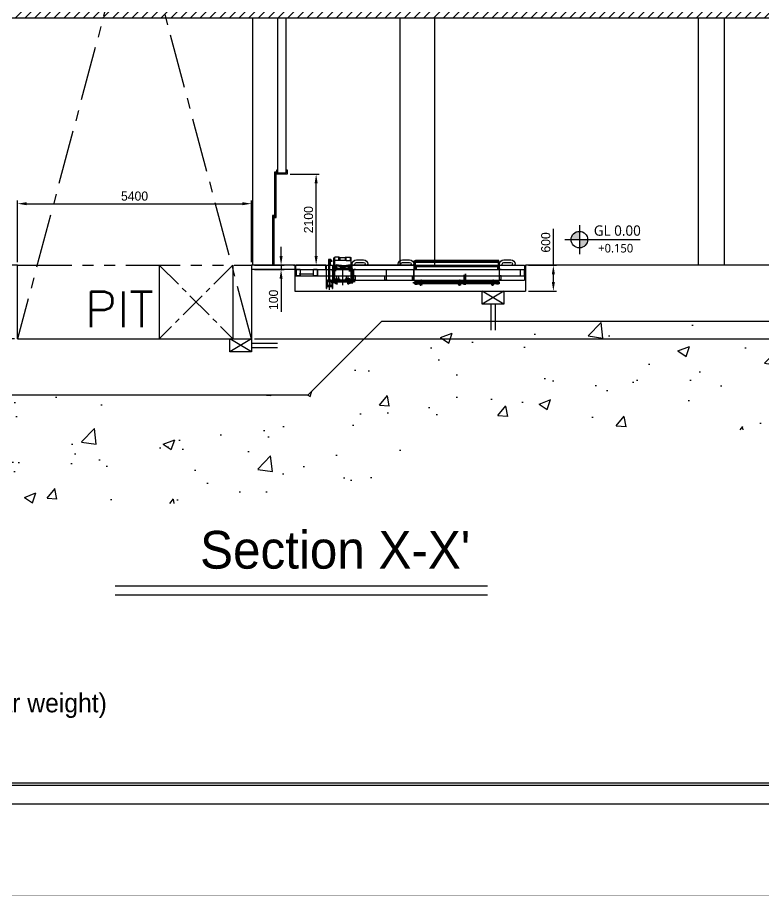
# Model space of a CAD drawing. Header units: millimetres. Extents: x -5 to 1510635, y -6 to 71285.
# Drawn here: x 921769 to 938981, y -4 to 20258 of the extents above; entities that cross this region are included whole.
import ezdxf
from ezdxf.enums import TextEntityAlignment as Align

# ---------------------------------------------------------------- set-up
doc = ezdxf.new("R2010")
doc.units = ezdxf.units.MM
doc.header["$LTSCALE"] = 1000
for name, pattern in [('CENTER', [2, 1.25, -0.25, 0.25, -0.25]), ('HIDDEN', [0.375, 0.25, -0.125]), ('PHANTOM', [2.5, 1.25, -0.25, 0.25, -0.25, 0.25, -0.25])]:
    doc.linetypes.add(name, pattern=pattern)
for name, color, linetype in [('1', 1, 'CENTER'), ('3', 3, 'Continuous'), ('A-SYM', 6, 'Continuous'), ('MP-1', 1, 'CENTER'), ('MP-2', 42, 'Continuous'), ('MP-4', 4, 'HIDDEN'), ('MP-5', 5, 'PHANTOM'), ('MP-7', 7, 'Continuous'), ('MP-8', 8, 'Continuous'), ('TEXT', 3, 'Continuous')]:
    doc.layers.add(name, color=color, linetype=linetype)
doc.styles.add('ROMANS', font='ROMANS.shx')
doc.styles.add('맑은고딕', font='malgun.ttf', dxfattribs={"height": 800})
doc.styles.add('울릉도L', font='')
doc.styles.get('울릉도L').set_extended_font_data('HYwulM')
doc.dimstyles.new('MPS2', dxfattribs={"dimscale": 100, "dimtxt": 3, "dimasz": 3, "dimexe": 1, "dimexo": 1, "dimgap": 1, "dimtad": 1, "dimzin": 12, "dimdsep": 46, "dimtxsty": 'Standard', "dimcen": 1, "dimclrd": 1, "dimclre": 1, "dimclrt": 7, "dimazin": 2, "dimtfac": 1, "dimtmove": 0, "dimatfit": 3, "dimfxl": 1, "dimarcsym": 0})

# ---------------------------------------------------------------- blocks, each defined once
blk = doc.blocks.new('Door 2500-2up_2')
at = {"layer": 'MP-2'}
blk.add_lwpolyline([(-258151, -48910), (-258151, -48980), (-258351, -48980), (-258351, -48910), (-258371, -48910), (-258371, -49010), (-258131, -49010), (-258131, -48910), (-258151, -48910)], dxfattribs=at)
for points in [[(-258081, -50010), (-258121, -50010), (-258121, -48960), (-258081, -48960)], [(-258031, -51110), (-258071, -51110), (-258071, -49960), (-258031, -49960)]]:
    blk.add_lwpolyline(points, close=True, dxfattribs=at)
blk = doc.blocks.new('DA16')
at = {"layer": '1', "color": 2, "linetype": 'Continuous'}
for p, q in [((15, 3), (-15, 3)), ((-15, 3), (-15, 0)), ((-13, 14), (-13, 4)), ((10, 21), (-10, 21)), ((10, 16), (-10, 16)), ((-8, 24), (-7, 25)), ((-8, 24), (-8, 21)), ((7, 25), (-7, 25)), ((8, 24), (7, 25)), ((8, 24), (8, 21)), ((13, 14), (13, 4)), ((15, 3), (15, 0))]:
    blk.add_line(p, q, dxfattribs=at)
at = {"layer": '1', "color": 1, "linetype": 'Continuous'}
for p, q in [((-8, 24), (8, 24)), ((-7, 25), (-7, 21)), ((7, 25), (7, 21))]:
    blk.add_line(p, q, dxfattribs=at)
at = {"layer": '1', "color": 2, "linetype": 'Continuous'}
for centre, radius, start, end in [((-10, 11), 4.53, 44.5548, 135.4452), ((-10, 19), 2, 90, 180), ((10, 11), 4.53, 44.5548, 135.4452), ((10, 19), 2, 0, 90)]:
    blk.add_arc(centre, radius, start, end, dxfattribs=at)
blk = doc.blocks.new('D12')
at = {"layer": '1', "color": 2, "linetype": 'Continuous'}
for p, q in [((12, 2), (-12, 2)), ((-12, 2), (-12, 0)), ((-10, 11), (-10, 4)), ((8, 12), (-8, 12)), ((-6, 15), (-5, 16)), ((-6, 15), (-6, 12)), ((5, 16), (-5, 16)), ((6, 15), (5, 16)), ((6, 15), (6, 12)), ((10, 11), (10, 4)), ((12, 2), (12, 0))]:
    blk.add_line(p, q, dxfattribs=at)
at = {"layer": '1', "color": 1, "linetype": 'Continuous'}
for p, q in [((-6, 15), (6, 15)), ((-5, 16), (-5, 12)), ((-5, 11), (-5, 4)), ((5, 16), (5, 12)), ((5, 11), (5, 4))]:
    blk.add_line(p, q, dxfattribs=at)
at = {"layer": '1', "color": 2, "linetype": 'Continuous'}
for centre, radius, start, end in [((-8, 9), 3.75, 46.7367, 133.2633), ((-8, 6), 3.75, 226.7367, 313.2633), ((0, -2), 14.6, 68.426, 111.574), ((0, 17), 14.6, 248.426, 291.574), ((8, 9), 3.75, 46.7367, 133.2633), ((8, 6), 3.75, 226.7367, 313.2633)]:
    blk.add_arc(centre, radius, start, end, dxfattribs=at)
blk = doc.blocks.new('CD-02-S-5200x2300-070616')
at = {"layer": 'MP-2'}
for p, q in [((-3865, 0), (-3865, 22)), ((-3805, 0), (-3805, 22)), ((-3605, 122), (-3765, 122)), ((-3605, 62), (-3765, 62)), ((-3565, 0), (-3565, 22)), ((-3505, 0), (-3505, 22)), ((-3485, -100), (-3485, 110)), ((-3485, 110), (-3475, 110)), ((-3485, 85), (-1505, 85)), ((-3475, 110), (-1560, 110)), ((-3475, -100), (-3475, 110)), ((-3475, 59), (-1560, 59)), ((-1575, 0), (-3460, 0)), ((-3460, -100), (-3460, 0)), ((-3330, 110), (-3330, 59)), ((-3130, 110), (-3130, 59)), ((-2930, 110), (-2930, 59)), ((-2730, 110), (-2730, 59)), ((-2530, 110), (-2530, 59)), ((-2330, 110), (-2330, 59)), ((-2130, 110), (-2130, 59)), ((-1930, 110), (-1930, 59)), ((-1730, 110), (-1730, 59)), ((-1575, 0), (-1575, -100)), ((-1550, 110), (-1560, 110)), ((-1560, -100), (-1560, 110)), ((-1550, -100), (-1550, 110)), ((-100, 0), (-1530, 0)), ((-1525, 0), (-1525, 22)), ((-1465, 0), (-1465, 22)), ((-1265, 122), (-1425, 122)), ((-1265, 62), (-1425, 62)), ((-1225, 0), (-1225, 22)), ((-1165, 0), (-1165, 22)), ((-465, 0), (-465, 22)), ((-405, 0), (-405, 22)), ((-205, 122), (-365, 122)), ((-205, 62), (-365, 62)), ((-165, 0), (-165, 22)), ((-105, 0), (-105, 22)), ((-80, -75), (-80, 170)), ((-70, 170), (-80, 170)), ((-70, 180), (-70, -100)), ((-63, 180), (-70, 180)), ((-63, 110), (-70, 110)), ((-63, 110), (-63, 180)), ((34, 185), (-58, 185)), ((34, 105), (-58, 105)), ((-57, 0), (-57, -55)), ((-57, 0), (-50, 0)), ((-50, -41), (-50, 0)), ((-47, 2), (-48, -20)), ((-47, 2), (-26, 4)), ((-26, 4), (-29, -26)), ((89, -5), (-26, 4)), ((37, 107), (37, 182)), ((52, 176), (39, 184)), ((39, 106), (52, 114)), ((183, 175), (57, 175)), ((57, 175), (57, 115)), ((183, 115), (57, 115)), ((120, 0), (120, -460)), ((151, -5), (266, 4)), ((183, 175), (183, 115)), ((188, 176), (201, 184)), ((201, 106), (188, 114)), ((203, 107), (203, 182)), ((206, 185), (298, 185)), ((206, 105), (298, 105)), ((287, 2), (266, 4)), ((266, 4), (269, -26)), ((287, 2), (288, -20)), ((297, 0), (290, 0)), ((290, -41), (290, 0)), ((297, 0), (297, -55)), ((303, 110), (303, 180)), ((303, 180), (310, 180)), ((303, 110), (310, 110)), ((310, 180), (310, -100)), ((310, 170), (320, 170)), ((320, -75), (320, 170)), ((350, 0), (350, -485)), ((500, 0), (350, 0)), ((368, 99), (392, 130)), ((371, 102), (391, 130)), ((371, 102), (371, 85)), ((371, 85), (409, 85)), ((390, 102), (406, 130)), ((390, 102), (390, 85)), ((391, 130), (441, 130)), ((409, 85), (409, 0)), ((414, -373), (414, 3)), ((425, -471), (425, 135)), ((425, -573), (425, 120)), ((436, -373), (436, 3)), ((441, 130), (441, 0)), ((500, 0), (500, -485)), ((1195, 0), (503, 0)), ((503, -100), (503, 0)), ((1195, -100), (1195, 0)), ((-3505, 0), (-4075, 0)), ((-4075, 0), (-4075, -100)), ((-3505, -3), (-4075, -3)), ((1195, -100), (-4075, -100)), ((-4075, -100), (-4075, -350)), ((-4072, -106), (-4072, -244)), ((-3981, -103), (-4069, -103)), ((-3978, -106), (-3978, -244)), ((-3975, -106), (-3975, -244)), ((-3540, -103), (-3540, -100)), ((-3540, -103), (-3506, -103)), ((-3503, -334), (-3503, -106)), ((-3500, -100), (-3500, 0)), ((-3500, -250), (-3500, -110)), ((-3460, -40), (-1575, -40)), ((-2718, -200), (-2718, -350)), ((-2713, -200), (-2713, -370)), ((-1530, -100), (-1530, 0)), ((-1530, -3), (-100, -3)), ((-1530, -250), (-1530, -110)), ((-1527, -334), (-1527, -106)), ((-1490, -103), (-1524, -103)), ((-1490, -103), (-1490, -100)), ((-895, -250), (-895, -110)), ((-892, -334), (-892, -106)), ((-855, -103), (-889, -103)), ((-855, -103), (-855, -100)), ((-175, -103), (-175, -100)), ((-175, -103), (-141, -103)), ((-138, -334), (-138, -106)), ((-135, -250), (-135, -110)), ((-25, -130), (-126, -130)), ((-108, -100), (-108, -75)), ((-70, -75), (-108, -75)), ((-108, -250), (-108, -100)), ((-100, -100), (-100, 0)), ((-75, -335), (-75, -75)), ((310, -70), (-70, -70)), ((310, -76), (-70, -76)), ((-70, -100), (-70, -250)), ((-67, -55), (-67, -70)), ((-67, -55), (-7, -55)), ((-58, -13), (-57, -3)), ((-50, -14), (-58, -13)), ((-49, -4), (-57, -3)), ((105, -21), (-57, -8)), ((-48, -14), (-50, -14)), ((-47, -4), (-49, -4)), ((-48, -20), (-29, -26)), ((-20, -48), (-44, -48)), ((87, -35), (-29, -26)), ((-17, -55), (-17, -51)), ((-7, -70), (-7, -55)), ((60, -66), (60, -70)), ((87, -63), (63, -63)), ((89, -5), (87, -35)), ((90, -32), (87, -35)), ((92, -8), (89, -5)), ((92, -8), (90, -32)), ((93, -25), (91, -25)), ((94, -15), (92, -15)), ((93, -12), (100, -12)), ((93, -12), (93, -56)), ((101, -26), (93, -25)), ((102, -16), (94, -15)), ((100, -70), (100, -12)), ((101, -26), (102, -16)), ((135, -21), (297, -8)), ((138, -16), (146, -15)), ((139, -26), (138, -16)), ((139, -26), (147, -25)), ((147, -12), (140, -12)), ((140, -70), (140, -12)), ((146, -15), (148, -15)), ((147, -12), (147, -56)), ((147, -25), (149, -25)), ((148, -8), (151, -5)), ((148, -8), (150, -32)), ((150, -32), (153, -35)), ((151, -5), (153, -35)), ((153, -35), (269, -26)), ((153, -63), (177, -63)), ((180, -66), (180, -70)), ((307, -55), (247, -55)), ((247, -70), (247, -55)), ((257, -55), (257, -51)), ((260, -48), (284, -48)), ((265, -130), (366, -130)), ((288, -20), (269, -26)), ((287, -4), (289, -4)), ((288, -14), (290, -14)), ((289, -4), (297, -3)), ((290, -14), (298, -13)), ((298, -13), (297, -3)), ((307, -55), (307, -70)), ((310, -75), (348, -75)), ((310, -100), (310, -250)), ((315, -335), (315, -75)), ((348, -100), (348, -75)), ((348, -250), (348, -100)), ((503, -3), (1195, -3)), ((700, -106), (700, -244)), ((703, -106), (703, -244)), ((706, -103), (794, -103)), ((797, -106), (797, -244)), ((800, -100), (800, -250)), ((1120, -200), (800, -200)), ((1095, -106), (1095, -244)), ((1098, -106), (1098, -244)), ((1101, -103), (1189, -103)), ((1192, -106), (1192, -244)), ((1195, -100), (1195, -250)), ((1195, -250), (-4075, -250)), ((-20, -350), (-4075, -350)), ((-3981, -247), (-4069, -247)), ((-3540, -340), (-3540, -247)), ((-3540, -247), (-3506, -247)), ((-3540, -337), (-3506, -337)), ((-3540, -340), (-3506, -340)), ((-3500, -334), (-3500, -250)), ((-3493, -383), (-3495, -385)), ((-3495, -426), (-3495, -385)), ((-3493, -383), (-3493, -428)), ((-3493, -383), (-3481, -383)), ((-3483, -398), (-3427, -398)), ((-3481, -440), (-3481, -370)), ((-3481, -370), (-3431, -370)), ((-3481, -383), (-3431, -383)), ((-3431, -440), (-3431, -370)), ((-3431, -383), (-3373, -383)), ((-3415, -354), (-3415, -350)), ((-3411, -358), (-3382, -358)), ((-3386, -415), (-3386, -395)), ((-3385, -392), (-3376, -392)), ((-3385, -398), (-3376, -398)), ((-3381, -405), (-1498, -405)), ((-3376, -390), (-3373, -390)), ((-3376, -420), (-3376, -390)), ((-3373, -446), (-3373, -367)), ((-3373, -383), (-3316, -383)), ((-3365, -348), (-3347, -348)), ((-3365, -463), (-3365, -348)), ((-3350, -390), (-3350, -362)), ((-3350, -385), (-3349, -385)), ((-3330, -349), (-3347, -348)), ((-3347, -423), (-3347, -387)), ((-3325, -456), (-3325, -354)), ((-3325, -372), (-3318, -372)), ((-3316, -374), (-3318, -372)), ((-3316, -436), (-3316, -374)), ((-3316, -383), (-2609, -383)), ((-2674, -370), (-2724, -370)), ((-2724, -383), (-2724, -370)), ((-2718, -350), (-2718, -370)), ((-2680, -224), (-2680, -350)), ((-2680, -350), (-2680, -370)), ((-2674, -383), (-2674, -370)), ((-2609, -374), (-2607, -372)), ((-2609, -436), (-2609, -374)), ((-2552, -383), (-2609, -383)), ((-2600, -372), (-2607, -372)), ((-2600, -456), (-2600, -354)), ((-2595, -349), (-2578, -348)), ((-2560, -348), (-2578, -348)), ((-2578, -423), (-2578, -387)), ((-2575, -385), (-2576, -385)), ((-2575, -390), (-2575, -362)), ((-2560, -463), (-2560, -348)), ((-2510, -350), (-2560, -350)), ((-2549, -397), (-2557, -397)), ((-2552, -446), (-2552, -369)), ((-2552, -383), (-1719, -383)), ((-2549, -390), (-2552, -390)), ((-2549, -420), (-2549, -390)), ((-2540, -392), (-2549, -392)), ((-2540, -398), (-2549, -398)), ((-2514, -358), (-2541, -358)), ((-2539, -415), (-2539, -395)), ((-2510, -354), (-2510, -350)), ((-1719, -374), (-1717, -372)), ((-1719, -436), (-1719, -374)), ((-1662, -383), (-1719, -383)), ((-1710, -372), (-1717, -372)), ((-1710, -456), (-1710, -354)), ((-1705, -349), (-1688, -348)), ((-1670, -348), (-1688, -348)), ((-1688, -423), (-1688, -387)), ((-1685, -385), (-1686, -385)), ((-1685, -390), (-1685, -362)), ((-1670, -463), (-1670, -348)), ((-1620, -350), (-1670, -350)), ((-1659, -397), (-1667, -397)), ((-1662, -446), (-1662, -369)), ((-1604, -383), (-1662, -383)), ((-1659, -390), (-1662, -390)), ((-1659, -420), (-1659, -390)), ((-1650, -392), (-1659, -392)), ((-1650, -398), (-1659, -398)), ((-1624, -358), (-1651, -358)), ((-1649, -415), (-1649, -395)), ((-1620, -354), (-1620, -350)), ((-1552, -398), (-1608, -398)), ((-1604, -440), (-1604, -370)), ((-1554, -370), (-1604, -370)), ((-1554, -383), (-1604, -383)), ((-1598, -350), (-1598, -370)), ((-1560, -350), (-1560, -370)), ((-1554, -440), (-1554, -370)), ((-1542, -383), (-1554, -383)), ((-1542, -383), (-1542, -428)), ((-1542, -383), (-1540, -385)), ((-1540, -426), (-1540, -385)), ((-1530, -334), (-1530, -250)), ((-1490, -247), (-1524, -247)), ((-1490, -337), (-1524, -337)), ((-1490, -340), (-1524, -340)), ((-1490, -340), (-1490, -247)), ((-895, -334), (-895, -250)), ((-855, -247), (-889, -247)), ((-855, -337), (-889, -337)), ((-855, -340), (-889, -340)), ((-855, -340), (-855, -247)), ((-175, -340), (-175, -247)), ((-175, -247), (-141, -247)), ((-175, -337), (-141, -337)), ((-175, -340), (-141, -340)), ((-66, -374), (-169, -374)), ((-135, -334), (-135, -250)), ((-128, -370), (366, -370)), ((-120, -349), (-118, -348)), ((-120, -390), (-120, -349)), ((-120, -390), (-118, -392)), ((-118, -348), (-118, -392)), ((-118, -348), (-114, -348)), ((-118, -392), (-114, -392)), ((-114, -405), (-114, -335)), ((-64, -335), (-114, -335)), ((-114, -348), (-64, -348)), ((-114, -392), (-64, -392)), ((-64, -405), (-114, -405)), ((-108, -335), (-108, -250)), ((-108, -363), (-72, -363)), ((-72, -377), (-108, -377)), ((-95, -307), (-95, -422)), ((-53, -349), (-73, -349)), ((-51, -399), (-73, -399)), ((-70, -250), (-70, -335)), ((-64, -405), (-64, -335)), ((-64, -348), (-59, -348)), ((-64, -392), (-59, -392)), ((-63, -341), (-63, -411)), ((-59, -339), (-57, -337)), ((-59, -401), (-59, -339)), ((-59, -392), (-2, -392)), ((-57, -403), (-59, -401)), ((-50, -337), (-57, -337)), ((-50, -403), (-57, -403)), ((-50, -421), (-50, -319)), ((-45, -314), (-28, -312)), ((-10, -312), (-28, -312)), ((-28, -388), (-28, -352)), ((-25, -350), (-26, -350)), ((-25, -390), (-26, -390)), ((-25, -355), (-25, -327)), ((-25, -385), (-25, -413)), ((-12, -348), (252, -348)), ((-12, -392), (252, -392)), ((-10, -435), (-10, -250)), ((-10, -315), (50, -315)), ((1, -362), (-7, -362)), ((1, -378), (-7, -378)), ((-2, -431), (-2, -334)), ((1, -355), (-2, -355)), ((1, -385), (-2, -385)), ((1, -385), (1, -355)), ((10, -357), (1, -357)), ((10, -363), (1, -363)), ((10, -377), (1, -377)), ((10, -383), (1, -383)), ((46, -323), (9, -323)), ((11, -380), (11, -360)), ((30, -315), (30, -250)), ((50, -319), (50, -315)), ((190, -319), (190, -315)), ((250, -315), (190, -315)), ((194, -323), (231, -323)), ((210, -315), (210, -250)), ((229, -380), (229, -360)), ((230, -357), (239, -357)), ((230, -363), (239, -363)), ((230, -377), (239, -377)), ((230, -383), (239, -383)), ((239, -355), (242, -355)), ((239, -385), (239, -355)), ((239, -362), (247, -362)), ((239, -378), (247, -378)), ((239, -385), (242, -385)), ((242, -431), (242, -334)), ((299, -348), (242, -348)), ((299, -392), (242, -392)), ((250, -435), (250, -250)), ((250, -312), (268, -312)), ((265, -355), (265, -327)), ((265, -350), (266, -350)), ((265, -385), (265, -413)), ((265, -390), (266, -390)), ((285, -314), (268, -312)), ((268, -388), (268, -352)), ((290, -421), (290, -319)), ((290, -337), (297, -337)), ((290, -403), (297, -403)), ((299, -339), (297, -337)), ((297, -403), (299, -401)), ((299, -401), (299, -339)), ((304, -348), (299, -348)), ((304, -392), (299, -392)), ((304, -405), (304, -335)), ((304, -335), (354, -335)), ((354, -348), (304, -348)), ((354, -392), (304, -392)), ((304, -405), (354, -405)), ((310, -250), (310, -335)), ((348, -363), (312, -363)), ((312, -377), (348, -377)), ((348, -335), (348, -250)), ((354, -405), (354, -335)), ((358, -348), (354, -348)), ((358, -392), (354, -392)), ((358, -348), (358, -392)), ((360, -349), (358, -348)), ((360, -390), (358, -392)), ((360, -390), (360, -349)), ((383, -465), (383, -335)), ((414, -335), (383, -335)), ((462, -360), (389, -360)), ((399, -345), (399, -375)), ((414, -345), (399, -345)), ((414, -354), (399, -354)), ((414, -366), (399, -366)), ((452, -375), (399, -375)), ((414, -345), (414, -375)), ((414, -354), (436, -354)), ((414, -363), (436, -363)), ((414, -366), (436, -366)), ((414, -373), (436, -373)), ((468, -335), (436, -335)), ((452, -345), (436, -345)), ((437, -345), (437, -375)), ((452, -354), (437, -354)), ((452, -366), (437, -366)), ((452, -345), (452, -375)), ((468, -465), (468, -335)), ((706, -247), (794, -247)), ((706, -247), (794, -247)), ((1101, -247), (1189, -247)), ((-3493, -428), (-3495, -426)), ((-3493, -428), (-3481, -428)), ((-3427, -412), (-3483, -412)), ((-3481, -428), (-3431, -428)), ((-3481, -440), (-3431, -440)), ((-3431, -428), (-3373, -428)), ((-3385, -412), (-3376, -412)), ((-3385, -418), (-3376, -418)), ((-3376, -420), (-3373, -420)), ((-3373, -428), (-3316, -428)), ((-3369, -450), (-3365, -450)), ((-3365, -463), (-3347, -463)), ((-3350, -420), (-3350, -448)), ((-3350, -425), (-3349, -425)), ((-3330, -461), (-3347, -463)), ((-3325, -438), (-3318, -438)), ((-3318, -438), (-3316, -436)), ((-3316, -428), (-2609, -428)), ((-2724, -440), (-2724, -428)), ((-2674, -440), (-2724, -440)), ((-2674, -440), (-2674, -428)), ((-2552, -428), (-2609, -428)), ((-2607, -438), (-2609, -436)), ((-2600, -438), (-2607, -438)), ((-2595, -461), (-2578, -463)), ((-2560, -463), (-2578, -463)), ((-2575, -425), (-2576, -425)), ((-2575, -420), (-2575, -448)), ((-2556, -450), (-2560, -450)), ((-2549, -413), (-2557, -413)), ((-2549, -420), (-2552, -420)), ((-2552, -428), (-1719, -428)), ((-2540, -412), (-2549, -412)), ((-2540, -418), (-2549, -418)), ((-1662, -428), (-1719, -428)), ((-1717, -438), (-1719, -436)), ((-1710, -438), (-1717, -438)), ((-1705, -461), (-1688, -463)), ((-1670, -463), (-1688, -463)), ((-1685, -425), (-1686, -425)), ((-1685, -420), (-1685, -448)), ((-1666, -450), (-1670, -450)), ((-1659, -413), (-1667, -413)), ((-1659, -420), (-1662, -420)), ((-1604, -428), (-1662, -428)), ((-1650, -412), (-1659, -412)), ((-1650, -418), (-1659, -418)), ((-1608, -412), (-1552, -412)), ((-1554, -428), (-1604, -428)), ((-1554, -440), (-1604, -440)), ((-1542, -428), (-1554, -428)), ((-1542, -428), (-1540, -426)), ((-45, -426), (-28, -428)), ((-10, -428), (-28, -428)), ((-6, -435), (-10, -435)), ((246, -435), (250, -435)), ((250, -428), (268, -428)), ((285, -426), (268, -428)), ((500, -485), (350, -485)), ((350, -485), (350, -535)), ((360, -535), (350, -535)), ((359, -458), (357, -460)), ((357, -485), (357, -460)), ((493, -475), (357, -475)), ((383, -458), (359, -458)), ((360, -497), (360, -535)), ((364, -458), (364, -485)), ((364, -485), (364, -491)), ((366, -485), (366, -491)), ((484, -491), (366, -491)), ((372, -453), (372, -496)), ((378, -485), (378, -491)), ((380, -485), (380, -491)), ((381, -458), (381, -485)), ((468, -465), (383, -465)), ((491, -458), (468, -458)), ((470, -458), (470, -485)), ((470, -485), (470, -491)), ((472, -485), (472, -491)), ((478, -453), (478, -496)), ((484, -485), (484, -491)), ((486, -485), (486, -491)), ((487, -458), (487, -485)), ((490, -497), (490, -535)), ((500, -535), (490, -535)), ((491, -458), (493, -460)), ((493, -485), (493, -460)), ((500, -485), (500, -535))]:
    blk.add_line(p, q, dxfattribs=at)
for centre, radius, start, end in [((-3765, 22), 100, 90, 180), ((-3765, 22), 40, 90, 180), ((-3605, 22), 100, 0, 90), ((-3605, 22), 40, 0, 90), ((-1425, 22), 100, 90, 180), ((-1425, 22), 40, 90, 180), ((-1265, 22), 100, 0, 90), ((-1265, 22), 40, 0, 90), ((-365, 22), 100, 90, 180), ((-365, 22), 40, 90, 180), ((-205, 22), 100, 0, 90), ((-205, 22), 40, 0, 90), ((-58, 180), 5, 90, 180), ((-58, 110), 5, 180, 270), ((34, 175), 10, 60, 90), ((34, 115), 10, 270, 300), ((57, 185), 10, 240, 270), ((57, 105), 10, 90, 120), ((183, 185), 10, 270, 300), ((183, 105), 10, 60, 90), ((206, 175), 10, 90, 120), ((206, 115), 10, 240, 270), ((298, 180), 5, 0, 90), ((298, 110), 5, 270, 0), ((-4069, -106), 6, 90, 180), ((-4069, -106), 3, 90, 180), ((-3981, -106), 6, 0, 90), ((-3981, -106), 3, 0, 90), ((-3506, -106), 6, 0, 90), ((-3506, -106), 3, 0, 90), ((-1524, -106), 6, 90, 180), ((-1524, -106), 3, 90, 180), ((-889, -106), 6, 90, 180), ((-889, -106), 3, 90, 180), ((-141, -106), 6, 0, 90), ((-141, -106), 3, 0, 90), ((-44, -41), 6.5, 180, 270), ((-20, -51), 3, 360, 90), ((63, -66), 3, 90, 180), ((87, -56), 6.5, 270, 0), ((153, -56), 6.5, 180, 270), ((177, -66), 3, 0, 90), ((260, -51), 3, 90, 180), ((284, -41), 6.5, 270, 0), ((706, -106), 6, 90, 180), ((706, -106), 3, 90, 180), ((794, -106), 6, 0, 90), ((794, -106), 3, 0, 90), ((1101, -106), 6, 90, 180), ((1101, -106), 3, 90, 180), ((1189, -106), 6, 0, 90), ((1189, -106), 3, 0, 90), ((-4069, -244), 6, 180, 270), ((-4069, -244), 3, 180, 270), ((-3981, -244), 6, 270, 0), ((-3981, -244), 3, 270, 0), ((-3506, -244), 3, 270, 0), ((-3506, -334), 6, 270, 0), ((-3506, -334), 3, 270, 0), ((-3483, -405), 7, 90, 270), ((-3427, -405), 7, 270, 90), ((-3411, -354), 4, 180, 270), ((-3381, -395), 4.53, 134.5548, 225.4452), ((-3368, -405), 18.3, 157.851, 202.149), ((-3382, -367), 9, 0, 90), ((-3345, -362), 5, 114.3328, 180), ((-3345, -390), 5, 180, 210.1807), ((-3349, -387), 2, 0, 90), ((-3330, -354), 5, 0, 85), ((-2595, -354), 5, 95, 180), ((-2580, -362), 5, 0, 65.6672), ((-2576, -387), 2, 90, 180), ((-2580, -390), 5, 329.8193, 0), ((-2541, -369), 11, 90, 180), ((-2544, -395), 4.53, 314.5548, 45.4452), ((-2557, -405), 18.3, 337.851, 22.149), ((-2514, -354), 4, 270, 360), ((-1705, -354), 5, 95, 180), ((-1690, -362), 5, 0, 65.6672), ((-1686, -387), 2, 90, 180), ((-1690, -390), 5, 329.8193, 0), ((-1651, -369), 11, 90, 180), ((-1654, -395), 4.53, 314.5548, 45.4452), ((-1667, -405), 18.3, 337.851, 22.149), ((-1624, -354), 4, 270, 360), ((-1608, -405), 7, 90, 270), ((-1552, -405), 7, 270, 90), ((-1524, -334), 6, 180, 270), ((-1524, -244), 3, 180, 270), ((-1524, -334), 3, 180, 270), ((-889, -334), 6, 180, 270), ((-889, -244), 3, 180, 270), ((-889, -334), 3, 180, 270), ((-141, -244), 3, 270, 0), ((-141, -334), 6, 270, 0), ((-141, -334), 3, 270, 0), ((-108, -370), 7, 90, 270), ((-72, -370), 7, 270, 90), ((-45, -319), 5, 95, 180), ((-30, -327), 5, 0, 65.6672), ((-26, -352), 2, 90, 180), ((-26, -388), 2, 180, 270), ((-30, -355), 5, 329.8193, 0), ((-30, -385), 5, 0, 30.1807), ((9, -334), 11, 90, 180), ((6, -360), 4.53, 314.5548, 45.4452), ((-7, -370), 18.3, 337.8509, 22.1491), ((6, -380), 4.53, 314.5548, 45.4452), ((46, -319), 4, 270, 360), ((194, -319), 4, 180, 270), ((234, -360), 4.53, 134.5548, 225.4452), ((247, -370), 18.3, 157.851, 202.1491), ((234, -380), 4.53, 134.5548, 225.4452), ((231, -334), 11, 0, 90), ((270, -327), 5, 114.3328, 180), ((270, -355), 5, 180, 210.1807), ((270, -385), 5, 149.8193, 180), ((266, -352), 2, 0, 90), ((266, -388), 2, 270, 360), ((285, -319), 5, 0, 85), ((312, -370), 7, 90, 270), ((348, -370), 7, 270, 90), ((706, -244), 6, 180, 270), ((706, -244), 6, 180, 270), ((706, -244), 3, 180, 270), ((706, -244), 3, 180, 270), ((794, -244), 6, 270, 0), ((794, -244), 3, 270, 0), ((794, -244), 6, 270, 0), ((794, -244), 3, 270, 0), ((1101, -244), 6, 180, 270), ((1101, -244), 3, 180, 270), ((1189, -244), 6, 270, 0), ((1189, -244), 3, 270, 0), ((-3381, -415), 4.53, 134.5548, 225.4452), ((-3369, -446), 4, 180, 270), ((-3345, -420), 5, 149.8193, 180), ((-3345, -448), 5, 180, 245.6672), ((-3349, -423), 2, 270, 360), ((-3330, -456), 5, 275, 360), ((-2595, -456), 5, 180, 265), ((-2576, -423), 2, 180, 270), ((-2580, -448), 5, 294.3328, 0), ((-2580, -420), 5, 0, 30.1807), ((-2556, -446), 4, 270, 360), ((-2544, -415), 4.53, 314.5548, 45.4452), ((-1705, -456), 5, 180, 265), ((-1686, -423), 2, 180, 270), ((-1690, -448), 5, 294.3328, 0), ((-1690, -420), 5, 0, 30.1807), ((-1666, -446), 4, 270, 360), ((-1654, -415), 4.53, 314.5548, 45.4452), ((-45, -421), 5, 180, 265), ((-30, -413), 5, 294.3328, 0), ((-6, -431), 4, 270, 360), ((246, -431), 4, 180, 270), ((270, -413), 5, 180, 245.6672), ((285, -421), 5, 275, 360), ((366, -497), 6, 90, 180), ((484, -497), 6, 0, 90)]:
    blk.add_arc(centre, radius, start, end, dxfattribs=at)
at = {"layer": 'MP-8'}
for p, q in [((1220, 0), (1220, -600)), ((-4100, 0), (-4100, -600)), ((1220, -600), (-4100, -600))]:
    blk.add_line(p, q, dxfattribs=at)
at = {"layer": 'MP-2', "xscale": -1}
for p in [(-36, -48), (76, -63)]:
    blk.add_blockref('D12', p, dxfattribs=at)
at = {"layer": 'MP-2'}
for p in [(164, -63), (276, -48)]:
    blk.add_blockref('D12', p, dxfattribs=at)
at = {"layer": 'MP-2', "xscale": -1, "rotation": 270.0000026813829}
for p in [(-3347, -405), (268, -370)]:
    blk.add_blockref('DA16', p, dxfattribs=at)
at = {"layer": 'MP-2', "rotation": 89.99999731861715}
for p in [(-2578, -405), (-1688, -405), (-28, -370)]:
    blk.add_blockref('DA16', p, dxfattribs=at)
blk = doc.blocks.new('*D396')
at = {"layer": 'DEFPOINTS', "color": 0, "linetype": 'ByBlock', "transparency": 16777216}
for p in [(912644, 14393), (914444, 14393, 0), (921769, 12843, 0)]:
    blk.add_point(p, dxfattribs=at)
at = {"layer": 'MP-8', "color": 1, "linetype": 'ByBlock', "lineweight": -2, "transparency": 16777216}
for p, q in [((914374, 14393), (912574, 14393)), ((912644, 13053), (912644, 14183)), ((921699, 12843), (912574, 12843))]:
    blk.add_line(p, q, dxfattribs=at)
at = {"layer": 'MP-8', "color": 1, "linetype": 'ByBlock', "transparency": 16777216}
for points in [[(912609, 14183), (912679, 14183), (912644, 14393)], [(912609, 13053), (912679, 13053), (912644, 12843)]]:
    blk.add_solid(points, dxfattribs=at)
at = {"layer": 'MP-8', "color": 7, "linetype": 'ByBlock', "transparency": 16777216, "insert": (912469, 13618), "char_height": 210, "attachment_point": 5, "rotation": 90}
blk.add_mtext('1550', dxfattribs=at)
blk = doc.blocks.new('*D416')
at = {"layer": 'DEFPOINTS', "color": 0, "linetype": 'ByBlock', "transparency": 16777216}
for p in [(927169, 15962), (921769, 14543, 0), (927169, 14543, 0)]:
    blk.add_point(p, dxfattribs=at)
at = {"layer": 'MP-8', "color": 1, "linetype": 'ByBlock', "lineweight": -2, "transparency": 16777216}
for p, q in [((921769, 14613), (921769, 16032)), ((927169, 14613), (927169, 16032)), ((921979, 15962), (926959, 15962))]:
    blk.add_line(p, q, dxfattribs=at)
at = {"layer": 'MP-8', "color": 1, "linetype": 'ByBlock', "transparency": 16777216}
for points in [[(921979, 15997), (921979, 15927), (921769, 15962)], [(926959, 15997), (926959, 15927), (927169, 15962)]]:
    blk.add_solid(points, dxfattribs=at)
at = {"layer": 'MP-8', "color": 7, "linetype": 'ByBlock', "transparency": 16777216, "insert": (924469, 16137), "char_height": 210, "attachment_point": 5}
blk.add_mtext('5400', dxfattribs=at)
blk = doc.blocks.new('1223333333')
at = {"layer": 'A-SYM'}
h = blk.add_hatch(color=256, dxfattribs=at)
h.paths.add_polyline_path([(-984, 0), (-984, 96, 0.414214), (-1080, 0)])
h.paths.add_polyline_path([(-888, 0), (-984, 0), (-984, -96, 0.414214)])
blk.add_line((-984, 168), (-984, -168), dxfattribs=at)
blk.add_lwpolyline([(-1152, 0), (-298, 0), (-277, 0)], dxfattribs=at)
blk.add_circle((-984, 0), 96, dxfattribs=at)
blk = doc.blocks.new('*D418')
at = {"layer": 'DEFPOINTS', "color": 0, "linetype": 'ByBlock', "transparency": 16777216}
for p in [(927989, 16643), (928659, 16643), (928070, 14543, 0)]:
    blk.add_point(p, dxfattribs=at)
at = {"layer": 'MP-8', "color": 1, "linetype": 'ByBlock', "lineweight": -2, "transparency": 16777216}
for p, q in [((928059, 16643), (928729, 16643)), ((928659, 14753), (928659, 16433)), ((928140, 14543), (928729, 14543))]:
    blk.add_line(p, q, dxfattribs=at)
at = {"layer": 'MP-8', "color": 1, "linetype": 'ByBlock', "transparency": 16777216}
for points in [[(928624, 16433), (928694, 16433), (928659, 16643)], [(928624, 14753), (928694, 14753), (928659, 14543)]]:
    blk.add_solid(points, dxfattribs=at)
at = {"layer": 'MP-8', "color": 7, "linetype": 'ByBlock', "transparency": 16777216, "insert": (928484, 15593), "char_height": 210, "attachment_point": 5, "rotation": 90}
blk.add_mtext('2100', dxfattribs=at)
blk = doc.blocks.new('*D420')
at = {"layer": 'DEFPOINTS', "color": 0, "linetype": 'ByBlock', "transparency": 16777216}
for p in [(933489, 14543, 0), (934133, 14543), (933489, 13943)]:
    blk.add_point(p, dxfattribs=at)
at = {"layer": 'MP-8', "color": 1, "linetype": 'ByBlock', "lineweight": -2, "transparency": 16777216}
for p, q in [((934133, 14543), (934133, 15383)), ((933559, 14543), (934203, 14543)), ((934133, 14153), (934133, 14333)), ((933559, 13943), (934203, 13943))]:
    blk.add_line(p, q, dxfattribs=at)
at = {"layer": 'MP-8', "color": 1, "linetype": 'ByBlock', "transparency": 16777216}
for points in [[(934098, 14333), (934168, 14333), (934133, 14543)], [(934098, 14153), (934168, 14153), (934133, 13943)]]:
    blk.add_solid(points, dxfattribs=at)
at = {"layer": 'MP-8', "color": 7, "linetype": 'ByBlock', "transparency": 16777216, "insert": (933958, 15068), "char_height": 210, "attachment_point": 5, "rotation": 90}
blk.add_mtext('600', dxfattribs=at)
blk = doc.blocks.new('*D421')
at = {"layer": 'DEFPOINTS', "color": 0, "linetype": 'ByBlock', "transparency": 16777216}
for p in [(927169, 14543, 0), (927169, 14443, 0), (927851, 14443)]:
    blk.add_point(p, dxfattribs=at)
at = {"layer": 'MP-8', "color": 1, "linetype": 'ByBlock', "lineweight": -2, "transparency": 16777216}
for p, q in [((927851, 14753), (927851, 14963)), ((927239, 14543), (927921, 14543)), ((927239, 14443), (927921, 14443)), ((927851, 14543), (927851, 14443)), ((927851, 14233), (927851, 13463))]:
    blk.add_line(p, q, dxfattribs=at)
at = {"layer": 'MP-8', "color": 1, "linetype": 'ByBlock', "transparency": 16777216}
for points in [[(927816, 14753), (927886, 14753), (927851, 14543)], [(927816, 14233), (927886, 14233), (927851, 14443)]]:
    blk.add_solid(points, dxfattribs=at)
at = {"layer": 'MP-8', "color": 7, "linetype": 'ByBlock', "transparency": 16777216, "insert": (927676, 13743), "char_height": 210, "attachment_point": 5, "rotation": 90}
blk.add_mtext('100', dxfattribs=at)
blk = doc.blocks.new('*D455')
at = {"layer": 'DEFPOINTS', "color": 0, "linetype": 'ByBlock', "transparency": 16777216}
for p in [(947934, 14543, 0), (952150, 14543), (927169, 12843, 0)]:
    blk.add_point(p, dxfattribs=at)
at = {"layer": 'MP-8', "color": 1, "linetype": 'ByBlock', "lineweight": -2, "transparency": 16777216}
for p, q in [((948004, 14543), (952220, 14543)), ((952150, 13053), (952150, 14333)), ((927239, 12843), (952220, 12843))]:
    blk.add_line(p, q, dxfattribs=at)
at = {"layer": 'MP-8', "color": 1, "linetype": 'ByBlock', "transparency": 16777216}
for points in [[(952115, 14333), (952185, 14333), (952150, 14543)], [(952115, 13053), (952185, 13053), (952150, 12843)]]:
    blk.add_solid(points, dxfattribs=at)
at = {"layer": 'MP-8', "color": 7, "linetype": 'ByBlock', "transparency": 16777216, "insert": (951975, 13693), "char_height": 210, "attachment_point": 5, "rotation": 90}
blk.add_mtext('1700', dxfattribs=at)
blk = doc.blocks.new('*D458')
at = {"layer": 'DEFPOINTS', "color": 0, "linetype": 'ByBlock', "transparency": 16777216}
for p in [(943934, 33393, 0), (927169, 12843, 0), (952830, 12843)]:
    blk.add_point(p, dxfattribs=at)
at = {"layer": 'MP-8', "color": 1, "linetype": 'ByBlock', "lineweight": -2, "transparency": 16777216}
for p, q in [((944004, 33393), (952900, 33393)), ((952830, 33183), (952830, 13053)), ((927239, 12843), (952900, 12843))]:
    blk.add_line(p, q, dxfattribs=at)
at = {"layer": 'MP-8', "color": 1, "linetype": 'ByBlock', "transparency": 16777216}
for points in [[(952795, 33183), (952865, 33183), (952830, 33393)], [(952795, 13053), (952865, 13053), (952830, 12843)]]:
    blk.add_solid(points, dxfattribs=at)
at = {"layer": 'MP-8', "color": 7, "linetype": 'ByBlock', "transparency": 16777216, "insert": (952655, 23118), "char_height": 210, "attachment_point": 5, "rotation": 90}
blk.add_mtext('20550', dxfattribs=at)

msp = doc.modelspace()

# ---------------------------------------------------------------- hatches: boundary and pattern name
at = {"layer": 'MP-8', "linetype": 'ByBlock'}
h = msp.add_hatch(dxfattribs=at)
h.set_pattern_fill('ANSI31', color=256, scale=50, style=0)
h.set_pattern_definition([(45, (-5971.48, -303517.42), (-112.253202, 112.253202), [])])
edge = h.paths.add_edge_path()
edge.add_line((943484.09, 20843.238), (943484.09, 20243.238))
edge.add_line((943484.09, 20243.238), (914894.341, 20243.238))
edge.add_line((914894.341, 20243.238), (914894.341, 20543.238))
edge.add_line((914894.341, 20543.238), (927968.954, 20543.238))
edge.add_line((927968.954, 20543.238), (927968.954, 20843.238))
edge.add_line((927968.954, 20843.238), (943484.09, 20843.238))
edge.add_line((943484.09, 20843.238), (943484.09, 20243.238))
h = msp.add_hatch(dxfattribs=at)
h.set_pattern_fill('AR-CONC', color=256, scale=15, style=0)
h.set_pattern_definition([(50, (-4603.6, -183230.1), (2732.77, -239.0863), [285.75, -3143.25]), (355, (-4603.6, -183230.1), (-528.642, 2865.85), [228.6, -2514.6]), (100.451, (-4376, -183250), (2204.1375, 2626.75), [242.85, -2671.35]), (46.1842, (-4603.6, -182468), (4066.186, -630.635), [428.625, -4714.875]), (96.6356, (-4264.8, -182520.7), (3561.064, 3711.383), [364.275, -4007.025]), (351.184, (-4603.6, -182468), (3561.07, 3711.377), [342.9, -3771.9]), (21, (-4222.6, -182658.6), (2274.223, -1533.983), [285.75, -3143.25]), (326, (-4222.6, -182658.6), (927.0304, 2762.8195), [228.6, -2514.6]), (71.4514, (-4033, -182786.5), (3201.2474, 1228.843), [242.85, -2671.35]), (37.5, (-4603.6, -183230.1), (46.329, 1268.3256), [0, -2484.12, 0, -2552.7, 0, -2524.125]), (7.5, (-4603.6, -183230.1), (1002.295, 1502.7086), [0, -1455.42, 0, -2426.97, 0, -962.025]), (327.5, (-5453.3, -183230.1), (2033.8589, -85.9312), [0, -952.5, 0, -2971.8, 0, -3943.35]), (317.5, (-5834.3, -183230.1), (2221.9377, 381.3974), [0, -1238.25, 0, -1973.58, 0, -2800.35])])
h.paths.add_polyline_path([(946434.09, 14393.238), (943934.09, 14393.238), (943934.09, 13243.238), (930168.953, 13243.238), (928468.954, 11543.238), (920468.954, 11543.238), (918768.954, 13243.238), (914444.341, 13243.238), (914444.341, 14393.238), (911944.341, 14393.238), (911944.341, 10743.238), (917733.42, 10743.238), (919433.42, 9043.238), (929504.487, 9043.238), (931204.487, 10743.238), (946434.09, 10743.238)])

# ---------------------------------------------------------------- linework, layer by layer
at = {"layer": '1'}
for p, q in [((927169.248, 33093.238), (921769.248, 12843.238, 0)), ((927169.248, 12843.238, 0), (921769.248, 33093.238))]:
    msp.add_line(p, q, dxfattribs=at)
at = {"layer": '1', "ltscale": 0.5}
for p, q in [((926739.248, 14543.238, 0), (925039.248, 12843.238, 0)), ((925039.248, 14543.238, 0), (926739.248, 12843.238, 0))]:
    msp.add_line(p, q, dxfattribs=at)
at = {"layer": '3'}
for p, q in [((924023.908, 7142.329), (932615.119, 7142.329)), ((924023.908, 6937.841), (932615.119, 6937.841))]:
    msp.add_line(p, q, dxfattribs=at)
at = {"layer": 'MP-1', "linetype": 'ByBlock'}
for p, q in [((932989.248, 13943.238), (932489.248, 13643.238)), ((932989.248, 13643.238), (932489.248, 13943.238)), ((927169.248, 12843.238, 0), (926669.248, 12543.238, 0)), ((927169.248, 12543.238, 0), (926669.248, 12843.238, 0))]:
    msp.add_line(p, q, dxfattribs=at)
at = {"layer": 'MP-2', "const_width": 8.75}
msp.add_lwpolyline([(957600, 0), (898800, 0), (898800, 41580), (957600, 41580)], close=True, dxfattribs=at)
at = {"layer": 'MP-4', "linetype": 'ByBlock'}
for p, q in [((932689.248, 13643.238), (932689.248, 13043.238)), ((932789.248, 13643.238), (932789.248, 13043.238)), ((927168.954, 12743.238, 0), (927768.954, 12743.238, 0)), ((927168.954, 12643.238, 0), (927768.954, 12643.238, 0))]:
    msp.add_line(p, q, dxfattribs=at)
msp.add_lwpolyline([(932989.248, 13643.238), (932489.248, 13643.238), (932489.248, 13943.238), (932989.248, 13943.238)], close=True, dxfattribs=at)
at = {"layer": 'MP-4', "linetype": 'ByBlock', "elevation": 0}
msp.add_lwpolyline([(927169.248, 12543.238), (926669.248, 12543.238), (926669.248, 12843.238), (927169.248, 12843.238)], close=True, dxfattribs=at)
at = {"layer": 'MP-5'}
msp.add_line((921769.248, 14543.238, 0), (927169.248, 14543.238, 0), dxfattribs=at)
at = {"layer": 'MP-7'}
for points in [[(900935, 39480), (955465, 39480), (955465, 2100), (900935, 2100)], [(955028.455, 2536.545), (901371.545, 2536.545), (901371.545, 39043.455), (955028.455, 39043.455)], [(901420.051, 38994.949), (954979.949, 38994.949), (954979.949, 2585.051), (901420.051, 2585.051)]]:
    msp.add_lwpolyline(points, close=True, dxfattribs=at)
at = {"layer": 'MP-8', "color": 3, "linetype": 'HIDDEN', "ltscale": 2000}
for p, q in [((927189.248, 20243.238, 0), (927189.248, 14543.238, 0)), ((930594.248, 20243.238, 0), (930594.248, 14549.34, 0)), ((931394.248, 20243.238, 0), (931394.248, 14549.34, 0)), ((937478.966, 20243.238), (937478.966, 14543.238)), ((938078.966, 20243.238), (938078.966, 14543.238))]:
    msp.add_line(p, q, dxfattribs=at)
at = {"layer": 'MP-8', "linetype": 'ByBlock'}
for p, q in [((927768.954, 20243.238, 0), (927768.954, 16743.238, 0)), ((927968.954, 16743.238, 0), (927968.954, 20243.238, 0)), ((921769.248, 14543.238, 0), (914894.341, 14543.238, 0)), ((921769.248, 12843.238, 0), (921769.248, 14543.238, 0)), ((925039.248, 14543.238, 0), (925039.248, 12843.238, 0)), ((926739.248, 14543.238, 0), (926739.248, 12843.238, 0)), ((928169.249, 14543.238, 0), (927169.248, 14543.238, 0)), ((927169.248, 14543.238, 0), (927169.248, 12843.238, 0)), ((943484.09, 14543.238, 0), (933489.248, 14543.238, 0)), ((928468.954, 11543.238, 0), (930168.953, 13243.238, 0)), ((921769.248, 12843.238, 0), (925269.248, 12843.238, 0)), ((925269.248, 12843.238, 0), (927169.248, 12843.238, 0))]:
    msp.add_line(p, q, dxfattribs=at)
at = {"layer": 'MP-8'}
for p, q in [((928169.249, 14443.238, 0), (927168.954, 14443.238, 0)), ((927169.248, 14543.238, 0), (927169.248, 12843.238, 0))]:
    msp.add_line(p, q, dxfattribs=at)
at = {"layer": 'MP-8', "linetype": 'ByBlock', "elevation": 0}
for points in [[(943484.09, 20843.238), (943484.09, 20243.238), (914894.341, 20243.238), (914894.341, 20543.238), (927968.954, 20543.238), (927968.954, 20843.238), (943484.09, 20843.238), (943484.09, 20243.238)], [(943934.09, 14393.238), (943934.09, 13243.238), (930168.953, 13243.238), (928468.954, 11543.238), (920468.954, 11543.238), (918768.954, 13243.238), (914444.341, 13243.238), (914444.341, 14393.238)], [(943934.09, 13243.238), (930168.953, 13243.238)], [(928468.954, 11543.238), (920468.954, 11543.238)]]:
    msp.add_lwpolyline(points, dxfattribs=at)

# ---------------------------------------------------------------- block references
at = {"linetype": 'ByBlock', "xscale": -1}
msp.add_blockref('Door 2500-2up_2', (669617.749, 65652.93), dxfattribs=at)
at = {"layer": 'MP-2', "xscale": -1}
msp.add_blockref('CD-02-S-5200x2300-070616', (929389.248, 14543.238), dxfattribs=at)
at = {"layer": 'MP-4', "linetype": 'ByBlock', "xscale": 1.984499999962281, "yscale": 1.984499999962281, "zscale": 1.984499999962281}
msp.add_blockref('1223333333', (936687.098, 15133.337), dxfattribs=at)

# ---------------------------------------------------------------- texts
at = {"style": 'ROMANS'}
msp.add_text('PIT', height=827.2727, dxfattribs=at).set_placement((924114.562, 13111.828, 0), align=Align.CENTER)
at = {"layer": 'A-SYM', "style": '맑은고딕'}
msp.add_text('GL 0.00', height=238.14, dxfattribs=at).set_placement((935067.746, 15222.404))
at = {"layer": 'A-SYM', "color": 2, "style": '맑은고딕'}
msp.add_text('+0.150', height=198.45, dxfattribs=at).set_placement((935168.275, 14835.968))
at = {"layer": 'TEXT', "color": 0, "style": '울릉도L'}
msp.add_text("Section X-X'", height=871.11111, dxfattribs=at).set_placement((932216.057, 7538.412), align=Align.RIGHT)
msp.add_text('All parking floor slabs and MetroCL rails must hold system load (including car weight) ', height=435.55556, dxfattribs=at).set_placement((902390.987, 4221.57))

# ---------------------------------------------------------------- dimensions: what is measured, and where the dimension line sits
at = {"layer": 'MP-8', "linetype": 'ByBlock'}
for base, p1, p2, picture, middle in [((952830.146, 12843.238), (943934.09, 33393.238, 0), (927169.248, 12843.238, 0), '*D458', (952655.146, 23118.238)), ((928659.257, 16643.238), (928069.546, 14543.238, 0), (927988.954, 16643.238), '*D418', (928484.257, 15593.238)), ((934132.746, 14543.238), (933489.248, 13943.238), (933489.248, 14543.238, 0), '*D420', (933957.746, 15068.238)), ((927850.65, 14443.238), (927169.248, 14543.238, 0), (927169.248, 14443.238, 0), '*D421', (927675.65, 13743.238)), ((912643.923, 14393.238), (921769.248, 12843.238, 0), (914444.341, 14393.238, 0), '*D396', (912468.923, 13618.238)), ((952149.722, 14543.238), (927169.248, 12843.238, 0), (947934.09, 14543.238, 0), '*D455', (951974.722, 13693.238))]:
    dim = msp.add_linear_dim(base=base, p1=p1, p2=p2, angle=90, dimstyle='MPS2', override={"dimscale": 70}, dxfattribs=at)
    dim.commit()
    dim.dimension.update_dxf_attribs({"geometry": picture, "text_midpoint": middle})
dim = msp.add_linear_dim(base=(927169.248, 15961.53), p1=(921769.248, 14543.238, 0), p2=(927169.248, 14543.238, 0), dimstyle='MPS2', override={"dimscale": 70}, dxfattribs=at)
dim.commit()
dim.dimension.update_dxf_attribs({"geometry": '*D416', "text_midpoint": (924469.248, 16136.53)})

doc.saveas('drawing.dxf')
